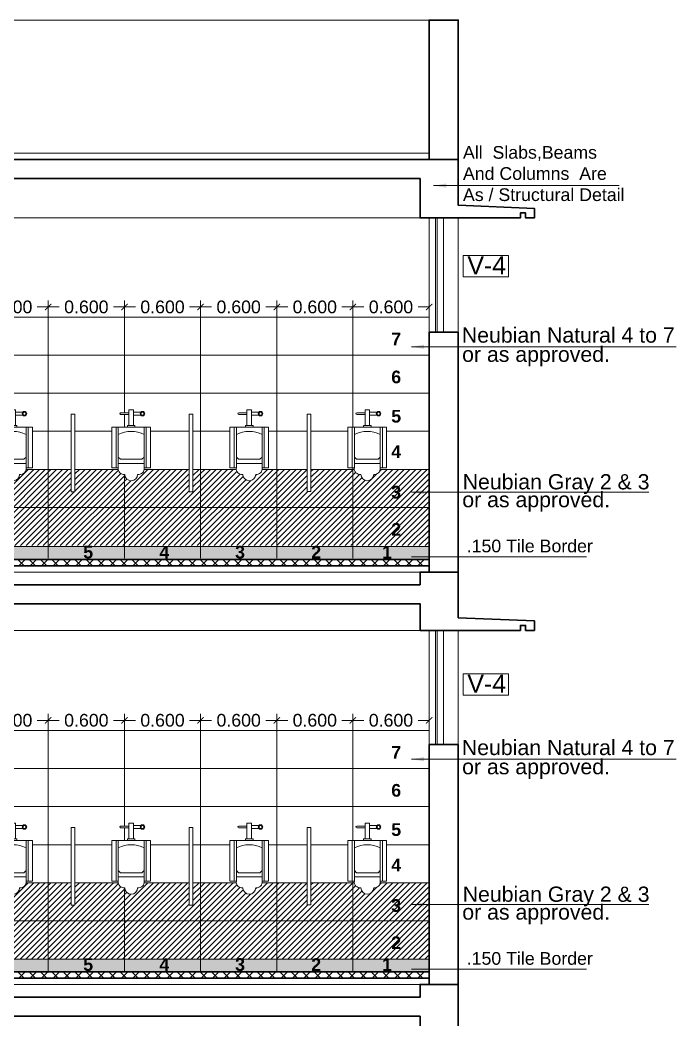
# Model space of a CAD drawing. Header units: millimetres. Extents: x 2733 to 5909, y 1038 to 2089.
# Drawn here: x 2847.87 to 2853.03, y 1048.03 to 1055.91 of the extents above; entities that cross this region are included whole.
import ezdxf

# ---------------------------------------------------------------- set-up
doc = ezdxf.new("R2010")
doc.units = ezdxf.units.MM
doc.header["$PDMODE"] = 35
doc.layers.get('0').update_dxf_attribs({"lineweight": 20})
doc.layers.get('Defpoints').update_dxf_attribs({"lineweight": 15})
for name, color, linetype, lineweight in [('beam', 43, 'Continuous', 20), ('CUBICAL TOILET', 5, 'Continuous', 15), ('DIM', 6, 'Continuous', 18), ('dim.1', 6, 'Continuous', 18), ('Fixture', 44, 'Continuous', 13), ('FLOOR FINISH', 10, 'Continuous', 15), ('Hatch', 43, 'Continuous', 13), ('rcc', 5, 'Continuous', 30), ('RD', 7, 'Continuous', 18), ('TEXT', 7, 'Continuous', 15), ('Text-1', 240, 'Continuous', 15), ('TILE HATCH-2', 123, 'Continuous', 9), ('Tiles', 91, 'Continuous', 9), ('Tiles-Text', 230, 'Continuous', 18), ('Ventilator', 200, 'Continuous', 18), ('Wall', 7, 'Continuous', 30)]:
    doc.layers.add(name, color=color, linetype=linetype, lineweight=lineweight)
doc.styles.add('ATTR', font='romans.shx', dxfattribs={"width": 0.8, "height": 0.7})
doc.styles.add('dim-stylus bt', font='arial.ttf')
doc.styles.add('L120', font='arial.ttf', dxfattribs={"height": 0.6})
doc.styles.get("Standard").update_dxf_attribs({"font": 'arial.ttf', "height": 0.2})
doc.styles.add('Tabrej', font='arial.ttf')
doc.dimstyles.new('DIMEN', dxfattribs={"dimtxt": 0.3, "dimasz": 0.25, "dimexe": 0.18, "dimexo": 0.0625, "dimgap": 0.09, "dimtad": 0, "dimdec": 3, "dimzin": 0, "dimdsep": 46, "dimtxsty": 'Tabrej', "dimcen": 0, "dimclrd": 256, "dimclre": 256, "dimclrt": 7, "dimadec": 0, "dimazin": 0, "dimtfac": 1, "dimtdec": 3, "dimtofl": 0, "dimtmove": 0, "dimatfit": 1, "dimfxl": 0, "dimtolj": 1, "dimtzin": 0, "dimlwd": -1, "dimlwe": -1, "dimarcsym": 0})
doc.dimstyles.new('Tabrej', dxfattribs={"dimtxt": 4, "dimasz": 0.45, "dimexe": 0.18, "dimexo": 0.0625, "dimgap": 0.09, "dimtad": 0, "dimdec": 3, "dimzin": 0, "dimdsep": 46, "dimtxsty": 'Tabrej', "dimcen": 0, "dimclrd": 256, "dimclre": 256, "dimclrt": 7, "dimaunit": 1, "dimadec": 3, "dimazin": 0, "dimtfac": 1, "dimtdec": 3, "dimtofl": 0, "dimtmove": 0, "dimatfit": 3, "dimfxl": 0, "dimtolj": 1, "dimtzin": 0, "dimlwd": -1, "dimlwe": -1, "dimarcsym": 0})
pattern_1 = [(45, (0, 3.2515), (-0.0224506403, 0.0224506403), [])]
pattern_2 = [(45, (0, 6.50877), (-0.0224506403, 0.0224506403), [])]

# ---------------------------------------------------------------- blocks, each defined once
blk = doc.blocks.new('HY')
at = {"layer": 'RD', "linetype": 'Continuous', "ltscale": 0.2}
blk.add_lwpolyline([(2931.1762, 1058.0976), (2930.8196, 1058.0976), (2930.8196, 1058.2661), (2931.1762, 1058.2661)], close=True, dxfattribs=at)
at = {"layer": 'RD', "lineweight": 15}
blk.add_text('V-4', height=0.14, dxfattribs=at).set_placement((2930.8524, 1058.1191))
blk = doc.blocks.new('_ArchTick')
at = {"color": 0, "const_width": 0.15}
blk.add_lwpolyline([(-0.5, -0.5), (0.5, 0.5)], dxfattribs=at)
blk = doc.blocks.new('*D936')
at = {"layer": 'Defpoints', "color": 0, "lineweight": 15, "transparency": 16777216}
for p in [(2848.689, 1050.3939), (2848.089, 1050.32), (2848.689, 1050.315)]:
    blk.add_point(p, dxfattribs=at)
at = {"layer": 'DIM', "transparency": 16777216}
for p, q in [((2848.089, 1050.3215), (2848.089, 1050.4439)), ((2848.089, 1050.3939), (2848.1754, 1050.3939)), ((2848.689, 1050.3939), (2848.6025, 1050.3939)), ((2848.689, 1050.3165), (2848.689, 1050.4439))]:
    blk.add_line(p, q, dxfattribs=at)
at = {"layer": 'DIM', "transparency": 16777216, "xscale": 0.05, "yscale": 0.05, "zscale": 0.05, "rotation": 180}
blk.add_blockref('_ArchTick', (2848.089, 1050.3939), dxfattribs=at)
at = {"layer": 'DIM', "transparency": 16777216, "xscale": 0.05, "yscale": 0.05, "zscale": 0.05}
blk.add_blockref('_ArchTick', (2848.689, 1050.3939), dxfattribs=at)
at = {"layer": 'DIM', "color": 7, "transparency": 16777216, "insert": (2848.389, 1050.3939), "char_height": 0.1, "attachment_point": 5, "style": 'Tabrej'}
blk.add_mtext('\\A1;0.600', dxfattribs=at)
blk = doc.blocks.new('*D937')
at = {"layer": 'Defpoints', "color": 0, "lineweight": 15, "transparency": 16777216}
for p in [(2848.089, 1050.3939), (2847.489, 1050.32), (2848.089, 1050.315)]:
    blk.add_point(p, dxfattribs=at)
at = {"layer": 'DIM', "transparency": 16777216}
for p, q in [((2847.489, 1050.3215), (2847.489, 1050.4439)), ((2847.489, 1050.3939), (2847.5754, 1050.3939)), ((2848.089, 1050.3939), (2848.0025, 1050.3939)), ((2848.089, 1050.3165), (2848.089, 1050.4439))]:
    blk.add_line(p, q, dxfattribs=at)
at = {"layer": 'DIM', "transparency": 16777216, "xscale": 0.05, "yscale": 0.05, "zscale": 0.05, "rotation": 180}
blk.add_blockref('_ArchTick', (2847.489, 1050.3939), dxfattribs=at)
at = {"layer": 'DIM', "transparency": 16777216, "xscale": 0.05, "yscale": 0.05, "zscale": 0.05}
blk.add_blockref('_ArchTick', (2848.089, 1050.3939), dxfattribs=at)
at = {"layer": 'DIM', "color": 7, "transparency": 16777216, "insert": (2847.789, 1050.3939), "char_height": 0.1, "attachment_point": 5, "style": 'Tabrej'}
blk.add_mtext('\\A1;0.600', dxfattribs=at)
blk = doc.blocks.new('*D938')
at = {"layer": 'Defpoints', "color": 0, "lineweight": 15, "transparency": 16777216}
for p in [(2849.889, 1050.3939), (2849.289, 1050.32), (2849.889, 1050.315)]:
    blk.add_point(p, dxfattribs=at)
at = {"layer": 'DIM', "transparency": 16777216}
for p, q in [((2849.289, 1050.3215), (2849.289, 1050.4439)), ((2849.289, 1050.3939), (2849.3754, 1050.3939)), ((2849.889, 1050.3939), (2849.8025, 1050.3939)), ((2849.889, 1050.3165), (2849.889, 1050.4439))]:
    blk.add_line(p, q, dxfattribs=at)
at = {"layer": 'DIM', "transparency": 16777216, "xscale": 0.05, "yscale": 0.05, "zscale": 0.05, "rotation": 180}
blk.add_blockref('_ArchTick', (2849.289, 1050.3939), dxfattribs=at)
at = {"layer": 'DIM', "transparency": 16777216, "xscale": 0.05, "yscale": 0.05, "zscale": 0.05}
blk.add_blockref('_ArchTick', (2849.889, 1050.3939), dxfattribs=at)
at = {"layer": 'DIM', "color": 7, "transparency": 16777216, "insert": (2849.589, 1050.3939), "char_height": 0.1, "attachment_point": 5, "style": 'Tabrej'}
blk.add_mtext('\\A1;0.600', dxfattribs=at)
blk = doc.blocks.new('*D939')
at = {"layer": 'Defpoints', "color": 0, "lineweight": 15, "transparency": 16777216}
for p in [(2849.289, 1050.3939), (2848.689, 1050.32), (2849.289, 1050.315)]:
    blk.add_point(p, dxfattribs=at)
at = {"layer": 'DIM', "transparency": 16777216}
for p, q in [((2848.689, 1050.3215), (2848.689, 1050.4439)), ((2848.689, 1050.3939), (2848.7754, 1050.3939)), ((2849.289, 1050.3939), (2849.2025, 1050.3939)), ((2849.289, 1050.3165), (2849.289, 1050.4439))]:
    blk.add_line(p, q, dxfattribs=at)
at = {"layer": 'DIM', "transparency": 16777216, "xscale": 0.05, "yscale": 0.05, "zscale": 0.05, "rotation": 180}
blk.add_blockref('_ArchTick', (2848.689, 1050.3939), dxfattribs=at)
at = {"layer": 'DIM', "transparency": 16777216, "xscale": 0.05, "yscale": 0.05, "zscale": 0.05}
blk.add_blockref('_ArchTick', (2849.289, 1050.3939), dxfattribs=at)
at = {"layer": 'DIM', "color": 7, "transparency": 16777216, "insert": (2848.989, 1050.3939), "char_height": 0.1, "attachment_point": 5, "style": 'Tabrej'}
blk.add_mtext('\\A1;0.600', dxfattribs=at)
blk = doc.blocks.new('*D940')
at = {"layer": 'Defpoints', "color": 0, "lineweight": 15, "transparency": 16777216}
for p in [(2851.089, 1050.3939), (2850.489, 1050.32), (2851.089, 1050.315)]:
    blk.add_point(p, dxfattribs=at)
at = {"layer": 'DIM', "transparency": 16777216}
for p, q in [((2850.489, 1050.3215), (2850.489, 1050.4439)), ((2850.489, 1050.3939), (2850.5754, 1050.3939)), ((2851.089, 1050.3939), (2851.0025, 1050.3939)), ((2851.089, 1050.3165), (2851.089, 1050.4439))]:
    blk.add_line(p, q, dxfattribs=at)
at = {"layer": 'DIM', "transparency": 16777216, "xscale": 0.05, "yscale": 0.05, "zscale": 0.05, "rotation": 180}
blk.add_blockref('_ArchTick', (2850.489, 1050.3939), dxfattribs=at)
at = {"layer": 'DIM', "transparency": 16777216, "xscale": 0.05, "yscale": 0.05, "zscale": 0.05}
blk.add_blockref('_ArchTick', (2851.089, 1050.3939), dxfattribs=at)
at = {"layer": 'DIM', "color": 7, "transparency": 16777216, "insert": (2850.789, 1050.3939), "char_height": 0.1, "attachment_point": 5, "style": 'Tabrej'}
blk.add_mtext('\\A1;0.600', dxfattribs=at)
blk = doc.blocks.new('*D941')
at = {"layer": 'Defpoints', "color": 0, "lineweight": 15, "transparency": 16777216}
for p in [(2850.489, 1050.3939), (2849.889, 1050.32), (2850.489, 1050.315)]:
    blk.add_point(p, dxfattribs=at)
at = {"layer": 'DIM', "transparency": 16777216}
for p, q in [((2849.889, 1050.3215), (2849.889, 1050.4439)), ((2849.889, 1050.3939), (2849.9754, 1050.3939)), ((2850.489, 1050.3939), (2850.4025, 1050.3939)), ((2850.489, 1050.3165), (2850.489, 1050.4439))]:
    blk.add_line(p, q, dxfattribs=at)
at = {"layer": 'DIM', "transparency": 16777216, "xscale": 0.05, "yscale": 0.05, "zscale": 0.05, "rotation": 180}
blk.add_blockref('_ArchTick', (2849.889, 1050.3939), dxfattribs=at)
at = {"layer": 'DIM', "transparency": 16777216, "xscale": 0.05, "yscale": 0.05, "zscale": 0.05}
blk.add_blockref('_ArchTick', (2850.489, 1050.3939), dxfattribs=at)
at = {"layer": 'DIM', "color": 7, "transparency": 16777216, "insert": (2850.189, 1050.3939), "char_height": 0.1, "attachment_point": 5, "style": 'Tabrej'}
blk.add_mtext('\\A1;0.600', dxfattribs=at)
blk = doc.blocks.new('Urinal Toilet 2 EV')
for p, q in [((-1.05, 33), (1.05, 33)), ((-1.05, 25.7), (-1.05, 33)), ((1.05, 33), (1.05, 25.7)), ((-1.05, 31.6), (-4.9, 31.6)), ((-4.9, 30.9), (-1.05, 30.9)), ((1.05, 31.95), (4.483, 31.95)), ((4.472, 30.55), (1.05, 30.55)), ((-7, 25), (-7, 6)), ((-6, 6), (-6, 25)), ((-1.75, 25), (-1.75, 25.7)), ((-1.75, 25.7), (1.75, 25.7)), ((1.75, 25.7), (1.75, 25)), ((6, 6), (6, 25)), ((7, 25), (7, 6)), ((-6, 11), (-5, 10)), ((-5, 10), (5, 10)), ((5, 10), (6, 11)), ((-9, 6), (-6, 6)), ((-6, 8), (6, 8)), ((9, 6), (6, 6))]:
    blk.add_line(p, q)
blk.add_lwpolyline([(-9, 6), (-9, 25), (9, 25), (9, 6)])
for radius in [1.05, 0.7]:
    blk.add_circle((5.25, 31.25), radius)
for centre, radius, start, end in [((-4.9, 31.25), 0.35, 90, 270), ((0, 10.25), 12.75, 61.92752, 118.0725), ((-3.417, 5.583), 2.617, 170.8376, 279.1623), ((3.417, 5.583), 2.617, 260.8377, 9.16235), ((0, 3), 3, 180, 0)]:
    blk.add_arc(centre, radius, start, end)
at = {"style": 'ATTR', "width": 0.8, "flags": 9}
blk.add_attdef('ESTCODE', (0, 0), '', height=0.000000825, dxfattribs=at)
blk = doc.blocks.new('bdgbg')
at = {"layer": 'CUBICAL TOILET', "ltscale": 0.05}
for p, q in [((2847.3688, 1042.8474), (2847.3388, 1042.8474)), ((2848.2988, 1042.8474), (2848.2688, 1042.8474)), ((2849.2288, 1042.8474), (2849.1988, 1042.8474)), ((2850.1588, 1042.8477), (2850.1288, 1042.8477)), ((2847.3388, 1042.237), (2847.3688, 1042.237)), ((2848.2688, 1042.237), (2848.2988, 1042.237)), ((2849.1988, 1042.237), (2849.2288, 1042.237)), ((2850.1288, 1042.2373), (2850.1588, 1042.2373))]:
    blk.add_line(p, q, dxfattribs=at)
for points in [[(2847.3388, 1042.237), (2847.3388, 1042.8474)], [(2847.3688, 1042.237), (2847.3688, 1042.8474)], [(2848.2688, 1042.237), (2848.2688, 1042.8474)], [(2848.2988, 1042.237), (2848.2988, 1042.8474)], [(2849.1988, 1042.237), (2849.1988, 1042.8474)], [(2849.2288, 1042.237), (2849.2288, 1042.8474)], [(2850.1288, 1042.2373), (2850.1288, 1042.8477)], [(2850.1588, 1042.2373), (2850.1588, 1042.8477)]]:
    blk.add_lwpolyline(points, dxfattribs=at)
at = {"layer": 'Fixture', "xscale": 0.01694444444365217, "yscale": 0.01694444444365217, "zscale": 0.01694444444365217}
for p in [(2846.8824, 1042.3225), (2847.8124, 1042.3225), (2848.7424, 1042.3225), (2849.6724, 1042.3225), (2850.6024, 1042.3225)]:
    blk.add_blockref('Urinal Toilet 2 EV', p, dxfattribs=at)
blk = doc.blocks.new('*D944')
at = {"layer": 'Defpoints', "color": 0, "lineweight": 15, "transparency": 16777216}
for p in [(2848.689, 1053.6511), (2848.089, 1053.5772), (2848.689, 1053.5722)]:
    blk.add_point(p, dxfattribs=at)
at = {"layer": 'DIM', "transparency": 16777216}
for p, q in [((2848.089, 1053.5787), (2848.089, 1053.7011)), ((2848.089, 1053.6511), (2848.1754, 1053.6511)), ((2848.689, 1053.6511), (2848.6025, 1053.6511)), ((2848.689, 1053.5737), (2848.689, 1053.7011))]:
    blk.add_line(p, q, dxfattribs=at)
at = {"layer": 'DIM', "transparency": 16777216, "xscale": 0.05, "yscale": 0.05, "zscale": 0.05, "rotation": 180}
blk.add_blockref('_ArchTick', (2848.089, 1053.6511), dxfattribs=at)
at = {"layer": 'DIM', "transparency": 16777216, "xscale": 0.05, "yscale": 0.05, "zscale": 0.05}
blk.add_blockref('_ArchTick', (2848.689, 1053.6511), dxfattribs=at)
at = {"layer": 'DIM', "color": 7, "transparency": 16777216, "insert": (2848.389, 1053.6511), "char_height": 0.1, "attachment_point": 5, "style": 'Tabrej'}
blk.add_mtext('\\A1;0.600', dxfattribs=at)
blk = doc.blocks.new('*D945')
at = {"layer": 'Defpoints', "color": 0, "lineweight": 15, "transparency": 16777216}
for p in [(2848.089, 1053.6511), (2847.489, 1053.5772), (2848.089, 1053.5722)]:
    blk.add_point(p, dxfattribs=at)
at = {"layer": 'DIM', "transparency": 16777216}
for p, q in [((2847.489, 1053.5787), (2847.489, 1053.7011)), ((2847.489, 1053.6511), (2847.5754, 1053.6511)), ((2848.089, 1053.6511), (2848.0025, 1053.6511)), ((2848.089, 1053.5737), (2848.089, 1053.7011))]:
    blk.add_line(p, q, dxfattribs=at)
at = {"layer": 'DIM', "transparency": 16777216, "xscale": 0.05, "yscale": 0.05, "zscale": 0.05, "rotation": 180}
blk.add_blockref('_ArchTick', (2847.489, 1053.6511), dxfattribs=at)
at = {"layer": 'DIM', "transparency": 16777216, "xscale": 0.05, "yscale": 0.05, "zscale": 0.05}
blk.add_blockref('_ArchTick', (2848.089, 1053.6511), dxfattribs=at)
at = {"layer": 'DIM', "color": 7, "transparency": 16777216, "insert": (2847.789, 1053.6511), "char_height": 0.1, "attachment_point": 5, "style": 'Tabrej'}
blk.add_mtext('\\A1;0.600', dxfattribs=at)
blk = doc.blocks.new('*D946')
at = {"layer": 'Defpoints', "color": 0, "lineweight": 15, "transparency": 16777216}
for p in [(2849.889, 1053.6511), (2849.289, 1053.5772), (2849.889, 1053.5722)]:
    blk.add_point(p, dxfattribs=at)
at = {"layer": 'DIM', "transparency": 16777216}
for p, q in [((2849.289, 1053.5787), (2849.289, 1053.7011)), ((2849.289, 1053.6511), (2849.3754, 1053.6511)), ((2849.889, 1053.6511), (2849.8025, 1053.6511)), ((2849.889, 1053.5737), (2849.889, 1053.7011))]:
    blk.add_line(p, q, dxfattribs=at)
at = {"layer": 'DIM', "transparency": 16777216, "xscale": 0.05, "yscale": 0.05, "zscale": 0.05, "rotation": 180}
blk.add_blockref('_ArchTick', (2849.289, 1053.6511), dxfattribs=at)
at = {"layer": 'DIM', "transparency": 16777216, "xscale": 0.05, "yscale": 0.05, "zscale": 0.05}
blk.add_blockref('_ArchTick', (2849.889, 1053.6511), dxfattribs=at)
at = {"layer": 'DIM', "color": 7, "transparency": 16777216, "insert": (2849.589, 1053.6511), "char_height": 0.1, "attachment_point": 5, "style": 'Tabrej'}
blk.add_mtext('\\A1;0.600', dxfattribs=at)
blk = doc.blocks.new('*D947')
at = {"layer": 'Defpoints', "color": 0, "lineweight": 15, "transparency": 16777216}
for p in [(2849.289, 1053.6511), (2848.689, 1053.5772), (2849.289, 1053.5722)]:
    blk.add_point(p, dxfattribs=at)
at = {"layer": 'DIM', "transparency": 16777216}
for p, q in [((2848.689, 1053.5787), (2848.689, 1053.7011)), ((2848.689, 1053.6511), (2848.7754, 1053.6511)), ((2849.289, 1053.6511), (2849.2025, 1053.6511)), ((2849.289, 1053.5737), (2849.289, 1053.7011))]:
    blk.add_line(p, q, dxfattribs=at)
at = {"layer": 'DIM', "transparency": 16777216, "xscale": 0.05, "yscale": 0.05, "zscale": 0.05, "rotation": 180}
blk.add_blockref('_ArchTick', (2848.689, 1053.6511), dxfattribs=at)
at = {"layer": 'DIM', "transparency": 16777216, "xscale": 0.05, "yscale": 0.05, "zscale": 0.05}
blk.add_blockref('_ArchTick', (2849.289, 1053.6511), dxfattribs=at)
at = {"layer": 'DIM', "color": 7, "transparency": 16777216, "insert": (2848.989, 1053.6511), "char_height": 0.1, "attachment_point": 5, "style": 'Tabrej'}
blk.add_mtext('\\A1;0.600', dxfattribs=at)
blk = doc.blocks.new('*D948')
at = {"layer": 'Defpoints', "color": 0, "lineweight": 15, "transparency": 16777216}
for p in [(2851.089, 1053.6511), (2850.489, 1053.5772), (2851.089, 1053.5722)]:
    blk.add_point(p, dxfattribs=at)
at = {"layer": 'DIM', "transparency": 16777216}
for p, q in [((2850.489, 1053.5787), (2850.489, 1053.7011)), ((2850.489, 1053.6511), (2850.5754, 1053.6511)), ((2851.089, 1053.6511), (2851.0025, 1053.6511)), ((2851.089, 1053.5737), (2851.089, 1053.7011))]:
    blk.add_line(p, q, dxfattribs=at)
at = {"layer": 'DIM', "transparency": 16777216, "xscale": 0.05, "yscale": 0.05, "zscale": 0.05, "rotation": 180}
blk.add_blockref('_ArchTick', (2850.489, 1053.6511), dxfattribs=at)
at = {"layer": 'DIM', "transparency": 16777216, "xscale": 0.05, "yscale": 0.05, "zscale": 0.05}
blk.add_blockref('_ArchTick', (2851.089, 1053.6511), dxfattribs=at)
at = {"layer": 'DIM', "color": 7, "transparency": 16777216, "insert": (2850.789, 1053.6511), "char_height": 0.1, "attachment_point": 5, "style": 'Tabrej'}
blk.add_mtext('\\A1;0.600', dxfattribs=at)
blk = doc.blocks.new('*D949')
at = {"layer": 'Defpoints', "color": 0, "lineweight": 15, "transparency": 16777216}
for p in [(2850.489, 1053.6511), (2849.889, 1053.5772), (2850.489, 1053.5722)]:
    blk.add_point(p, dxfattribs=at)
at = {"layer": 'DIM', "transparency": 16777216}
for p, q in [((2849.889, 1053.5787), (2849.889, 1053.7011)), ((2849.889, 1053.6511), (2849.9754, 1053.6511)), ((2850.489, 1053.6511), (2850.4025, 1053.6511)), ((2850.489, 1053.5737), (2850.489, 1053.7011))]:
    blk.add_line(p, q, dxfattribs=at)
at = {"layer": 'DIM', "transparency": 16777216, "xscale": 0.05, "yscale": 0.05, "zscale": 0.05, "rotation": 180}
blk.add_blockref('_ArchTick', (2849.889, 1053.6511), dxfattribs=at)
at = {"layer": 'DIM', "transparency": 16777216, "xscale": 0.05, "yscale": 0.05, "zscale": 0.05}
blk.add_blockref('_ArchTick', (2850.489, 1053.6511), dxfattribs=at)
at = {"layer": 'DIM', "color": 7, "transparency": 16777216, "insert": (2850.189, 1053.6511), "char_height": 0.1, "attachment_point": 5, "style": 'Tabrej'}
blk.add_mtext('\\A1;0.600', dxfattribs=at)
blk = doc.blocks.new('gd')
at = {"layer": 'TEXT', "insert": (2851.3562, 1054.9194), "char_height": 0.1, "width": 22.011289, "attachment_point": 1, "style": 'L120'}
blk.add_mtext('All  Slabs,Beams\\PAnd Columns  Are\\PAs / Structural Detail', dxfattribs=at)
at = {"layer": 'dim.1', "ltscale": 0.02}
blk.add_leader([(2851.125, 1054.6077), (2852.588, 1054.6077)], dimstyle='Tabrej', override={"dimasz": 0.1}, dxfattribs=at)

msp = doc.modelspace()

# ---------------------------------------------------------------- hatches: boundary and pattern name
at = {"layer": 'Hatch', "lineweight": 15}
h = msp.add_hatch(dxfattribs=at)
h.set_pattern_fill('ANSI36', color=256, scale=0.01, angle=45, style=0)
h.set_pattern_definition([(90, (120.439148, 0), (-0.03175, 0.0555625), [0.079375, -0.015875, 0, -0.015875])])
h.paths.add_polyline_path([(2851.089, 1051.7625), (2850.489, 1051.7625), (2850.489, 1051.6625), (2851.089, 1051.6625)])
h.paths.add_polyline_path([(2850.489, 1051.7625), (2849.889, 1051.7625), (2849.889, 1051.6625), (2850.489, 1051.6625)])
h.paths.add_polyline_path([(2849.889, 1051.7625), (2849.289, 1051.7625), (2849.289, 1051.6625), (2849.889, 1051.6625)])
h.paths.add_polyline_path([(2849.289, 1051.7625), (2848.689, 1051.7625), (2848.689, 1051.6625), (2849.289, 1051.6625)])
h.paths.add_polyline_path([(2848.689, 1051.7625), (2848.089, 1051.7625), (2848.089, 1051.6625), (2848.689, 1051.6625)])
h.paths.add_polyline_path([(2848.089, 1051.7625), (2847.489, 1051.7625), (2847.489, 1051.6625), (2848.089, 1051.6625)])
h.paths.add_polyline_path([(2847.489, 1051.7625), (2846.889, 1051.7625), (2846.889, 1051.6625), (2847.489, 1051.6625)])
h.paths.add_polyline_path([(2846.889, 1051.7625), (2846.4088, 1051.7625), (2846.4088, 1051.6625), (2846.889, 1051.6625)])
h.paths.add_polyline_path([(2850.7001, 1051.614), (2850.8278, 1051.614), (2850.8278, 1051.8201), (2850.7001, 1051.8201)], flags=9)
h.paths.add_polyline_path([(2850.1379, 1051.6141), (2850.2656, 1051.6141), (2850.2656, 1051.8202), (2850.1379, 1051.8202)], flags=9)
h.paths.add_polyline_path([(2849.5365, 1051.615), (2849.6642, 1051.615), (2849.6642, 1051.821), (2849.5365, 1051.821)], flags=9)
h.paths.add_polyline_path([(2848.9397, 1051.6141), (2849.0674, 1051.6141), (2849.0674, 1051.8202), (2848.9397, 1051.8202)], flags=9)
h.paths.add_polyline_path([(2848.3384, 1051.6152), (2848.4661, 1051.6152), (2848.4661, 1051.8212), (2848.3384, 1051.8212)], flags=9)
h.paths.add_polyline_path([(2847.7201, 1051.615), (2847.8478, 1051.615), (2847.8478, 1051.821), (2847.7201, 1051.821)], flags=9)
h.paths.add_polyline_path([(2847.1376, 1051.6122), (2847.2653, 1051.6122), (2847.2653, 1051.8182), (2847.1376, 1051.8182)], flags=9)
h.paths.add_polyline_path([(2846.5253, 1051.6128), (2846.653, 1051.6128), (2846.653, 1051.8189), (2846.5253, 1051.8189)], flags=9)
at = {"layer": 'Hatch'}
h = msp.add_hatch(dxfattribs=at)
h.set_pattern_fill('ANSI37', color=256, scale=0.02, style=0)
h.set_pattern_definition([(45, (120.43915, 0), (-0.0449012806, 0.0449012806), []), (135, (120.43915, 0), (-0.0449012806, -0.0449012806), [])])
h.paths.add_polyline_path([(2851.089, 1051.6625), (2846.4088, 1051.6625), (2846.4088, 1051.6125), (2851.089, 1051.6125)])
at = {"layer": 'Hatch', "lineweight": 15}
h = msp.add_hatch(dxfattribs=at)
h.set_pattern_fill('ANSI36', color=256, scale=0.01, angle=45, style=0)
h.set_pattern_definition([(90, (120.439148, -3.25), (-0.03175, 0.0555625), [0.079375, -0.015875, 0, -0.015875])])
h.paths.add_polyline_path([(2851.089, 1048.5125), (2850.489, 1048.5125), (2850.489, 1048.4125), (2851.089, 1048.4125)])
h.paths.add_polyline_path([(2850.489, 1048.5125), (2849.889, 1048.5125), (2849.889, 1048.4125), (2850.489, 1048.4125)])
h.paths.add_polyline_path([(2849.889, 1048.5125), (2849.289, 1048.5125), (2849.289, 1048.4125), (2849.889, 1048.4125)])
h.paths.add_polyline_path([(2849.289, 1048.5125), (2848.689, 1048.5125), (2848.689, 1048.4125), (2849.289, 1048.4125)])
h.paths.add_polyline_path([(2848.689, 1048.5125), (2848.089, 1048.5125), (2848.089, 1048.4125), (2848.689, 1048.4125)])
h.paths.add_polyline_path([(2848.089, 1048.5125), (2847.489, 1048.5125), (2847.489, 1048.4125), (2848.089, 1048.4125)])
h.paths.add_polyline_path([(2847.489, 1048.5125), (2846.889, 1048.5125), (2846.889, 1048.4125), (2847.489, 1048.4125)])
h.paths.add_polyline_path([(2846.889, 1048.5125), (2846.4088, 1048.5125), (2846.4088, 1048.4125), (2846.889, 1048.4125)])
h.paths.add_polyline_path([(2850.7001, 1048.364), (2850.8278, 1048.364), (2850.8278, 1048.5701), (2850.7001, 1048.5701)], flags=9)
h.paths.add_polyline_path([(2850.1379, 1048.3641), (2850.2656, 1048.3641), (2850.2656, 1048.5702), (2850.1379, 1048.5702)], flags=9)
h.paths.add_polyline_path([(2849.5365, 1048.365), (2849.6642, 1048.365), (2849.6642, 1048.571), (2849.5365, 1048.571)], flags=9)
h.paths.add_polyline_path([(2848.9397, 1048.3641), (2849.0674, 1048.3641), (2849.0674, 1048.5702), (2848.9397, 1048.5702)], flags=9)
h.paths.add_polyline_path([(2848.3384, 1048.3652), (2848.4661, 1048.3652), (2848.4661, 1048.5712), (2848.3384, 1048.5712)], flags=9)
h.paths.add_polyline_path([(2847.7201, 1048.365), (2847.8478, 1048.365), (2847.8478, 1048.571), (2847.7201, 1048.571)], flags=9)
h.paths.add_polyline_path([(2847.1376, 1048.3622), (2847.2653, 1048.3622), (2847.2653, 1048.5682), (2847.1376, 1048.5682)], flags=9)
h.paths.add_polyline_path([(2846.5253, 1048.3628), (2846.653, 1048.3628), (2846.653, 1048.5689), (2846.5253, 1048.5689)], flags=9)
at = {"layer": 'Hatch'}
h = msp.add_hatch(dxfattribs=at)
h.set_pattern_fill('ANSI37', color=256, scale=0.02, style=0)
h.set_pattern_definition([(45, (120.43915, -3.25), (-0.0449012806, 0.0449012806), []), (135, (120.43915, -3.25), (-0.0449012806, -0.0449012806), [])])
h.paths.add_polyline_path([(2851.089, 1048.4125), (2846.4088, 1048.4125), (2846.4088, 1048.3625), (2851.089, 1048.3625)])
at = {"layer": 'TILE HATCH-2'}
h = msp.add_hatch(dxfattribs=at)
h.set_pattern_fill('ANSI31', color=256, scale=0.01, style=0)
h.set_pattern_definition(pattern_2)
h.paths.add_polyline_path([(2846.889, 1052.2817, -0.45255), (2846.8316, 1052.3321, -0.430705), (2846.7805, 1052.3713), (2846.4088, 1052.3713), (2846.4088, 1052.0713), (2846.889, 1052.0713)])
h.paths.add_polyline_path([(2846.889, 1052.0713), (2846.4088, 1052.0713), (2846.4088, 1051.7713), (2846.889, 1051.7713)])
h.paths.add_polyline_path([(2847.489, 1052.0713), (2846.889, 1052.0713), (2846.889, 1051.7713), (2847.489, 1051.7713)])
h.paths.add_polyline_path([(2847.489, 1052.3713), (2847.3688, 1052.3713), (2847.3688, 1052.1958), (2847.3388, 1052.1958), (2847.3388, 1052.3713), (2846.9844, 1052.3713, -0.430705), (2846.9333, 1052.3321, -0.376893), (2846.889, 1052.2817), (2846.889, 1052.0713), (2847.489, 1052.0713)])
h.paths.add_polyline_path([(2848.089, 1052.3713), (2847.9144, 1052.3713, -0.430705), (2847.8633, 1052.3321, -1.000007), (2847.7616, 1052.3321, -0.430705), (2847.7105, 1052.3713), (2847.489, 1052.3713), (2847.489, 1052.0713), (2848.089, 1052.0713)])
h.paths.add_polyline_path([(2848.089, 1052.0713), (2847.489, 1052.0713), (2847.489, 1051.7713), (2848.089, 1051.7713)])
h.paths.add_polyline_path([(2848.689, 1052.3318, -0.413131), (2848.6405, 1052.3713), (2848.2988, 1052.3713), (2848.2988, 1052.1958), (2848.2688, 1052.1958), (2848.2688, 1052.3713), (2848.089, 1052.3713), (2848.089, 1052.0713), (2848.689, 1052.0713)])
h.paths.add_polyline_path([(2848.689, 1052.0713), (2848.089, 1052.0713), (2848.089, 1051.7713), (2848.689, 1051.7713)])
h.paths.add_polyline_path([(2849.289, 1052.0713), (2848.689, 1052.0713), (2848.689, 1051.7713), (2849.289, 1051.7713)])
h.paths.add_polyline_path([(2849.889, 1052.3713), (2849.7744, 1052.3713, -0.430705), (2849.7233, 1052.3321, -1.000007), (2849.6216, 1052.3321, -0.430705), (2849.5705, 1052.3713), (2849.289, 1052.3713), (2849.289, 1052.0713), (2849.889, 1052.0713)])
h.paths.add_polyline_path([(2849.889, 1052.0713), (2849.289, 1052.0713), (2849.289, 1051.7713), (2849.889, 1051.7713)])
h.paths.add_polyline_path([(2850.489, 1052.0713), (2849.889, 1052.0713), (2849.889, 1051.7713), (2850.489, 1051.7713)])
h.paths.add_polyline_path([(2850.489, 1052.3713), (2850.1588, 1052.3713), (2850.1588, 1052.1961), (2850.1288, 1052.1961), (2850.1288, 1052.3713), (2849.889, 1052.3713), (2849.889, 1052.0713), (2850.489, 1052.0713)])
h.paths.add_polyline_path([(2851.089, 1052.3713), (2850.7044, 1052.3713, -0.430705), (2850.6533, 1052.3321, -1.000007), (2850.5516, 1052.3321, -0.430705), (2850.5005, 1052.3713), (2850.489, 1052.3713), (2850.489, 1052.0713), (2851.089, 1052.0713)])
h.paths.add_polyline_path([(2851.089, 1052.0713), (2850.489, 1052.0713), (2850.489, 1051.7713), (2851.089, 1051.7713)])
h.paths.add_polyline_path([(2846.5253, 1051.6216), (2846.653, 1051.6216), (2846.653, 1051.8277), (2846.5253, 1051.8277)], flags=9)
h.paths.add_polyline_path([(2847.1376, 1051.6209), (2847.2653, 1051.6209), (2847.2653, 1051.827), (2847.1376, 1051.827)], flags=9)
h.paths.add_polyline_path([(2847.7201, 1051.6237), (2847.8478, 1051.6237), (2847.8478, 1051.8298), (2847.7201, 1051.8298)], flags=9)
h.paths.add_polyline_path([(2848.3384, 1051.6239), (2848.4661, 1051.6239), (2848.4661, 1051.83), (2848.3384, 1051.83)], flags=9)
h.paths.add_polyline_path([(2848.9397, 1051.6229), (2849.0674, 1051.6229), (2849.0674, 1051.829), (2848.9397, 1051.829)], flags=9)
h.paths.add_polyline_path([(2849.5365, 1051.6237), (2849.6642, 1051.6237), (2849.6642, 1051.8298), (2849.5365, 1051.8298)], flags=9)
h.paths.add_polyline_path([(2850.1379, 1051.6229), (2850.2656, 1051.6229), (2850.2656, 1051.829), (2850.1379, 1051.829)], flags=9)
h.paths.add_polyline_path([(2850.7667, 1052.087), (2850.8944, 1052.087), (2850.8944, 1052.293), (2850.7667, 1052.293)], flags=24)
h.paths.add_polyline_path([(2850.7001, 1051.6228), (2850.8278, 1051.6228), (2850.8278, 1051.8288), (2850.7001, 1051.8288)], flags=9)
h.paths.add_polyline_path([(2850.7681, 1051.7935), (2850.8958, 1051.7935), (2850.8958, 1051.9995), (2850.7681, 1051.9995)], flags=24)
h = msp.add_hatch(dxfattribs=at)
h.set_pattern_fill('ANSI31', color=256, scale=0.01, style=0)
h.set_pattern_definition(pattern_2)
h.paths.add_polyline_path([(2849.289, 1052.3713), (2849.2288, 1052.3713), (2849.2288, 1052.1958), (2849.1988, 1052.1958), (2849.1988, 1052.3713), (2848.8444, 1052.3713, -0.430666), (2848.7933, 1052.3321), (2848.7933, 1052.3321, -0.999715), (2848.6916, 1052.3321), (2848.6916, 1052.3321, -0.007458), (2848.6903, 1052.3319), (2848.689, 1052.0713), (2849.289, 1052.0713)])
h = msp.add_hatch(dxfattribs=at)
h.set_pattern_fill('ANSI31', color=256, scale=0.01, style=0)
h.set_pattern_definition(pattern_1)
h.paths.add_polyline_path([(2846.889, 1049.0244, -0.45255), (2846.8316, 1049.0748, -0.430705), (2846.7805, 1049.114), (2846.4088, 1049.114), (2846.4088, 1048.814), (2846.889, 1048.814)])
h.paths.add_polyline_path([(2846.889, 1048.814), (2846.4088, 1048.814), (2846.4088, 1048.514), (2846.889, 1048.514)])
h.paths.add_polyline_path([(2847.489, 1048.814), (2846.889, 1048.814), (2846.889, 1048.514), (2847.489, 1048.514)])
h.paths.add_polyline_path([(2847.489, 1049.114), (2847.3688, 1049.114), (2847.3688, 1048.9385), (2847.3388, 1048.9385), (2847.3388, 1049.114), (2846.9844, 1049.114, -0.430705), (2846.9333, 1049.0748, -0.376893), (2846.889, 1049.0244), (2846.889, 1048.814), (2847.489, 1048.814)])
h.paths.add_polyline_path([(2848.089, 1049.114), (2847.9144, 1049.114, -0.430705), (2847.8633, 1049.0748, -1.000007), (2847.7616, 1049.0748, -0.430705), (2847.7105, 1049.114), (2847.489, 1049.114), (2847.489, 1048.814), (2848.089, 1048.814)])
h.paths.add_polyline_path([(2848.089, 1048.814), (2847.489, 1048.814), (2847.489, 1048.514), (2848.089, 1048.514)])
h.paths.add_polyline_path([(2848.689, 1049.0745, -0.413131), (2848.6405, 1049.114), (2848.2988, 1049.114), (2848.2988, 1048.9385), (2848.2688, 1048.9385), (2848.2688, 1049.114), (2848.089, 1049.114), (2848.089, 1048.814), (2848.689, 1048.814)])
h.paths.add_polyline_path([(2848.689, 1048.814), (2848.089, 1048.814), (2848.089, 1048.514), (2848.689, 1048.514)])
h.paths.add_polyline_path([(2849.289, 1048.814), (2848.689, 1048.814), (2848.689, 1048.514), (2849.289, 1048.514)])
h.paths.add_polyline_path([(2849.889, 1049.114), (2849.7744, 1049.114, -0.430705), (2849.7233, 1049.0748, -1.000007), (2849.6216, 1049.0748, -0.430705), (2849.5705, 1049.114), (2849.289, 1049.114), (2849.289, 1048.814), (2849.889, 1048.814)])
h.paths.add_polyline_path([(2849.889, 1048.814), (2849.289, 1048.814), (2849.289, 1048.514), (2849.889, 1048.514)])
h.paths.add_polyline_path([(2850.489, 1048.814), (2849.889, 1048.814), (2849.889, 1048.514), (2850.489, 1048.514)])
h.paths.add_polyline_path([(2850.489, 1049.114), (2850.1588, 1049.114), (2850.1588, 1048.9388), (2850.1288, 1048.9388), (2850.1288, 1049.114), (2849.889, 1049.114), (2849.889, 1048.814), (2850.489, 1048.814)])
h.paths.add_polyline_path([(2851.089, 1049.114), (2850.7044, 1049.114, -0.430705), (2850.6533, 1049.0748, -1.000007), (2850.5516, 1049.0748, -0.430705), (2850.5005, 1049.114), (2850.489, 1049.114), (2850.489, 1048.814), (2851.089, 1048.814)])
h.paths.add_polyline_path([(2851.089, 1048.814), (2850.489, 1048.814), (2850.489, 1048.514), (2851.089, 1048.514)])
h.paths.add_polyline_path([(2846.5253, 1048.3643), (2846.653, 1048.3643), (2846.653, 1048.5704), (2846.5253, 1048.5704)], flags=9)
h.paths.add_polyline_path([(2847.1376, 1048.3637), (2847.2653, 1048.3637), (2847.2653, 1048.5697), (2847.1376, 1048.5697)], flags=9)
h.paths.add_polyline_path([(2847.7201, 1048.3665), (2847.8478, 1048.3665), (2847.8478, 1048.5725), (2847.7201, 1048.5725)], flags=9)
h.paths.add_polyline_path([(2848.3384, 1048.3667), (2848.4661, 1048.3667), (2848.4661, 1048.5727), (2848.3384, 1048.5727)], flags=9)
h.paths.add_polyline_path([(2848.9397, 1048.3656), (2849.0674, 1048.3656), (2849.0674, 1048.5717), (2848.9397, 1048.5717)], flags=9)
h.paths.add_polyline_path([(2849.5365, 1048.3665), (2849.6642, 1048.3665), (2849.6642, 1048.5725), (2849.5365, 1048.5725)], flags=9)
h.paths.add_polyline_path([(2850.1379, 1048.3656), (2850.2656, 1048.3656), (2850.2656, 1048.5717), (2850.1379, 1048.5717)], flags=9)
h.paths.add_polyline_path([(2850.7667, 1048.8297), (2850.8944, 1048.8297), (2850.8944, 1049.0358), (2850.7667, 1049.0358)], flags=24)
h.paths.add_polyline_path([(2850.7001, 1048.3655), (2850.8278, 1048.3655), (2850.8278, 1048.5716), (2850.7001, 1048.5716)], flags=9)
h.paths.add_polyline_path([(2850.7681, 1048.5362), (2850.8958, 1048.5362), (2850.8958, 1048.7423), (2850.7681, 1048.7423)], flags=24)
h = msp.add_hatch(dxfattribs=at)
h.set_pattern_fill('ANSI31', color=256, scale=0.01, style=0)
h.set_pattern_definition(pattern_1)
h.paths.add_polyline_path([(2849.289, 1049.114), (2849.2288, 1049.114), (2849.2288, 1048.9385), (2849.1988, 1048.9385), (2849.1988, 1049.114), (2848.8444, 1049.114, -0.430666), (2848.7933, 1049.0748), (2848.7933, 1049.0748, -0.999715), (2848.6916, 1049.0748), (2848.6916, 1049.0748, -0.007458), (2848.6903, 1049.0746), (2848.689, 1048.814), (2849.289, 1048.814)])

# ---------------------------------------------------------------- linework, layer by layer
at = {"lineweight": 15}
for p, q in [((2843.089, 1055.9125), (2851.319, 1055.9125)), ((2851.204, 1053.4525), (2851.204, 1054.3525)), ((2851.089, 1051.6125), (2851.089, 1053.5625)), ((2851.204, 1050.2025), (2851.204, 1051.1025)), ((2851.089, 1048.3625), (2851.089, 1050.3125))]:
    msp.add_line(p, q, dxfattribs=at)
for points in [[(2851.319, 1053.4525), (2851.089, 1053.4525), (2851.089, 1054.3525), (2851.319, 1054.3525)], [(2851.319, 1050.2025), (2851.089, 1050.2025), (2851.089, 1051.1025), (2851.319, 1051.1025)]]:
    msp.add_lwpolyline(points, close=True, dxfattribs=at)
at = {"layer": 'beam', "lineweight": 15}
for p, q in [((2843.159, 1054.3525), (2851.019, 1054.3525)), ((2843.159, 1051.1025), (2851.019, 1051.1025))]:
    msp.add_line(p, q, dxfattribs=at)
at = {"layer": 'FLOOR FINISH', "lineweight": 15}
for p, q in [((2843.089, 1054.8625), (2851.089, 1054.8625)), ((2843.089, 1051.6125), (2851.089, 1051.6125)), ((2843.154, 1051.5625), (2851.019, 1051.5625)), ((2843.089, 1048.3625), (2851.089, 1048.3625)), ((2843.154, 1048.3125), (2851.019, 1048.3125))]:
    msp.add_line(p, q, dxfattribs=at)
at = {"layer": 'rcc'}
for points in [[(2843.159, 1054.3525), (2843.159, 1054.6625), (2851.019, 1054.6625), (2851.019, 1054.3525), (2851.809, 1054.3525), (2851.809, 1054.3925), (2851.849, 1054.3925), (2851.849, 1054.3525), (2851.919, 1054.3525), (2851.919, 1054.4275), (2851.319, 1054.4525), (2851.319, 1054.8125), (2842.859, 1054.8125), (2842.859, 1054.3525)], [(2842.859, 1051.1025), (2843.159, 1051.1025), (2843.159, 1051.3125), (2851.019, 1051.3125), (2851.019, 1051.1025), (2851.809, 1051.1025), (2851.809, 1051.1425), (2851.849, 1051.1425), (2851.849, 1051.1025), (2851.919, 1051.1025), (2851.919, 1051.1775), (2851.319, 1051.2025), (2851.319, 1051.5625), (2851.019, 1051.5625), (2851.019, 1051.4625), (2843.159, 1051.4625), (2843.159, 1051.5625), (2842.859, 1051.5625)], [(2842.859, 1047.8525), (2843.159, 1047.8525), (2843.159, 1048.0625), (2851.019, 1048.0625), (2851.019, 1047.8525), (2851.809, 1047.8525), (2851.809, 1047.8925), (2851.849, 1047.8925), (2851.849, 1047.8525), (2851.919, 1047.8525), (2851.919, 1047.9275), (2851.319, 1047.9525), (2851.319, 1048.3125), (2851.019, 1048.3125), (2851.019, 1048.2125), (2843.159, 1048.2125), (2843.159, 1048.3125), (2842.859, 1048.3125)]]:
    msp.add_lwpolyline(points, close=True, dxfattribs=at)
at = {"layer": 'Tiles', "lineweight": 15}
for p, q in [((2846.4088, 1053.5713), (2851.089, 1053.5713)), ((2848.089, 1051.6713), (2848.089, 1053.5713)), ((2848.689, 1052.8167), (2848.689, 1053.5713)), ((2849.046, 1053.5713), (2849.317, 1053.5713)), ((2849.289, 1051.6713), (2849.289, 1053.5713)), ((2849.889, 1051.6713), (2849.889, 1053.5713)), ((2850.489, 1052.7049), (2850.489, 1053.5713)), ((2846.4088, 1053.2713), (2851.089, 1053.2713)), ((2846.4088, 1052.9713), (2851.089, 1052.9713)), ((2848.689, 1052.7049), (2848.689, 1052.8049)), ((2847.9649, 1052.6713), (2848.2688, 1052.6713)), ((2848.2988, 1052.6713), (2848.5899, 1052.6713)), ((2848.8949, 1052.6713), (2849.1988, 1052.6713)), ((2849.2288, 1052.6713), (2849.5199, 1052.6713)), ((2849.8249, 1052.6713), (2850.1288, 1052.6713)), ((2850.1588, 1052.6713), (2850.4499, 1052.6713)), ((2850.7549, 1052.6713), (2851.089, 1052.6713)), ((2847.9144, 1052.3713), (2848.2688, 1052.3713)), ((2848.2988, 1052.3713), (2848.6405, 1052.3713)), ((2848.8444, 1052.3713), (2849.1988, 1052.3713)), ((2849.2288, 1052.3713), (2849.5705, 1052.3713)), ((2849.7744, 1052.3713), (2850.1288, 1052.3713)), ((2850.1588, 1052.3713), (2850.5005, 1052.3713)), ((2850.489, 1051.6713), (2850.489, 1052.3829)), ((2850.7044, 1052.3713), (2851.089, 1052.3713)), ((2848.689, 1051.6713), (2848.689, 1052.3318)), ((2846.4088, 1052.0713), (2851.089, 1052.0713)), ((2846.4088, 1051.7625), (2851.089, 1051.7625)), ((2846.4088, 1050.314), (2851.089, 1050.314)), ((2848.089, 1048.414), (2848.089, 1050.314)), ((2848.689, 1049.5594), (2848.689, 1050.314)), ((2849.046, 1050.314), (2849.317, 1050.314)), ((2849.289, 1048.414), (2849.289, 1050.314)), ((2849.889, 1048.414), (2849.889, 1050.314)), ((2850.489, 1049.4476), (2850.489, 1050.314)), ((2846.4088, 1050.014), (2851.089, 1050.014)), ((2846.4088, 1049.714), (2851.089, 1049.714)), ((2848.689, 1049.4476), (2848.689, 1049.5476)), ((2847.9649, 1049.414), (2848.2688, 1049.414)), ((2848.2988, 1049.414), (2848.5899, 1049.414)), ((2848.8949, 1049.414), (2849.1988, 1049.414)), ((2849.2288, 1049.414), (2849.5199, 1049.414)), ((2849.8249, 1049.414), (2850.1288, 1049.414)), ((2850.1588, 1049.414), (2850.4499, 1049.414)), ((2850.7549, 1049.414), (2851.089, 1049.414)), ((2847.9144, 1049.114), (2848.2688, 1049.114)), ((2848.2988, 1049.114), (2848.6405, 1049.114)), ((2848.689, 1048.414), (2848.689, 1049.0745)), ((2848.8444, 1049.114), (2849.1988, 1049.114)), ((2849.2288, 1049.114), (2849.5705, 1049.114)), ((2849.7744, 1049.114), (2850.1288, 1049.114)), ((2850.1588, 1049.114), (2850.5005, 1049.114)), ((2850.489, 1048.414), (2850.489, 1049.1257)), ((2850.7044, 1049.114), (2851.089, 1049.114)), ((2846.4088, 1048.814), (2851.089, 1048.814)), ((2846.4088, 1048.5125), (2851.089, 1048.5125))]:
    msp.add_line(p, q, dxfattribs=at)
at = {"layer": 'Ventilator', "lineweight": 15}
for points in [[(2851.154, 1054.3525), (2851.139, 1054.3525), (2851.139, 1053.4525), (2851.154, 1053.4525)], [(2851.154, 1051.1025), (2851.139, 1051.1025), (2851.139, 1050.2025), (2851.154, 1050.2025)]]:
    msp.add_lwpolyline(points, close=True, dxfattribs=at)
at = {"layer": 'Wall'}
for points in [[(2851.089, 1054.8125), (2851.319, 1054.8125), (2851.319, 1055.9125), (2851.089, 1055.9125)], [(2851.319, 1053.4525), (2851.089, 1053.4525), (2851.089, 1051.5625), (2851.319, 1051.5625)], [(2846.4088, 1051.6125), (2851.089, 1051.6125), (2851.089, 1051.6625), (2846.4088, 1051.6625)], [(2851.319, 1050.2025), (2851.089, 1050.2025), (2851.089, 1048.3125), (2851.319, 1048.3125)], [(2846.4088, 1048.3625), (2851.089, 1048.3625), (2851.089, 1048.4125), (2846.4088, 1048.4125)]]:
    msp.add_lwpolyline(points, close=True, dxfattribs=at)

# ---------------------------------------------------------------- block references
at = {"lineweight": 15}
for p in [(0, 9.9588), (0, 6.7015)]:
    msp.add_blockref('bdgbg', p, dxfattribs=at)
at = {"layer": 'RD', "lineweight": 15}
for name, p in [('gd', (0, 0)), ('HY', (-79.4612, -4.2097)), ('HY', (-79.4612, -7.5064))]:
    msp.add_blockref(name, p, dxfattribs=at)

# ---------------------------------------------------------------- texts
at = {"layer": 'TEXT', "char_height": 0.1, "width": 1.137347, "attachment_point": 3, "style": 'L120'}
for insert in [(2852.3795, 1051.8178), (2852.3795, 1048.5678)]:
    msp.add_mtext('{\\fArial|b0|i0|c0|p34; .150 Tile Border}', dxfattribs=dict(at, insert=insert))
at = {"layer": 'Text-1', "linetype": 'Continuous', "style": 'dim-stylus bt'}
for s, p in [('        Neubian Natural 4 to 7', (2850.9749, 1053.3699)), ('or as approved.', (2851.3496, 1053.2188)), ('     Neubian Gray 2 & 3', (2851.1211, 1052.214)), ('or as approved.', (2851.3509, 1052.0734)), ('        Neubian Natural 4 to 7', (2850.9749, 1050.1199)), ('or as approved.', (2851.3496, 1049.9688)), ('     Neubian Gray 2 & 3', (2851.1211, 1048.964)), ('or as approved.', (2851.3509, 1048.8234))]:
    msp.add_text(s, height=0.12, dxfattribs=at).set_placement(p)
at = {"layer": 'Tiles-Text', "char_height": 0.1, "width": 0.096954, "attachment_point": 5, "style": 'dim-stylus bt'}
for s, insert in [('{\\fArial|b1|i0|c0|p34;7}', (2850.8302, 1053.399)), ('{\\fArial|b1|i0|c0|p34;6}', (2850.8302, 1053.099)), ('{\\fArial|b1|i0|c0|p34;5}', (2850.8302, 1052.7895)), ('{\\fArial|b1|i0|c0|p34;4}', (2850.8302, 1052.5113)), ('{\\fArial|b1|i0|c0|p34;3}', (2850.8302, 1052.1909)), ('{\\fArial|b1|i0|c0|p34;2}', (2850.8302, 1051.8983)), ('{\\fArial|b1|i0|c0|p34;5}', (2848.4033, 1051.7189)), ('{\\fArial|b1|i0|c0|p34;4}', (2849.0033, 1051.7189)), ('{\\fArial|b1|i0|c0|p34;3}', (2849.6, 1051.7189)), ('{\\fArial|b1|i0|c0|p34;2}', (2850.2, 1051.7189)), ('{\\fArial|b1|i0|c0|p34;1}', (2850.7582, 1051.7188)), ('{\\fArial|b1|i0|c0|p34;7}', (2850.8302, 1050.1417)), ('{\\fArial|b1|i0|c0|p34;6}', (2850.8302, 1049.8417)), ('{\\fArial|b1|i0|c0|p34;5}', (2850.8302, 1049.5322)), ('{\\fArial|b1|i0|c0|p34;4}', (2850.8302, 1049.254)), ('{\\fArial|b1|i0|c0|p34;3}', (2850.8302, 1048.9337)), ('{\\fArial|b1|i0|c0|p34;2}', (2850.8302, 1048.641)), ('{\\fArial|b1|i0|c0|p34;5}', (2848.4033, 1048.4689)), ('{\\fArial|b1|i0|c0|p34;4}', (2849.0033, 1048.4689)), ('{\\fArial|b1|i0|c0|p34;3}', (2849.6, 1048.4689)), ('{\\fArial|b1|i0|c0|p34;2}', (2850.2, 1048.4689)), ('{\\fArial|b1|i0|c0|p34;1}', (2850.7582, 1048.4688))]:
    msp.add_mtext(s, dxfattribs=dict(at, insert=insert))

# ---------------------------------------------------------------- dimensions: what is measured, and where the dimension line sits
at = {"layer": 'DIM'}
for base, p1, p2, picture, middle in [((2848.089, 1053.6511), (2847.489, 1053.5772), (2848.089, 1053.5722), '*D945', (2847.789, 1053.6511)), ((2848.689, 1053.6511), (2848.089, 1053.5772), (2848.689, 1053.5722), '*D944', (2848.389, 1053.6511)), ((2849.289, 1053.6511), (2848.689, 1053.5772), (2849.289, 1053.5722), '*D947', (2848.989, 1053.6511)), ((2849.889, 1053.6511), (2849.289, 1053.5772), (2849.889, 1053.5722), '*D946', (2849.589, 1053.6511)), ((2850.489, 1053.6511), (2849.889, 1053.5772), (2850.489, 1053.5722), '*D949', (2850.189, 1053.6511)), ((2851.089, 1053.6511), (2850.489, 1053.5772), (2851.089, 1053.5722), '*D948', (2850.789, 1053.6511)), ((2848.089, 1050.3939), (2847.489, 1050.32), (2848.089, 1050.315), '*D937', (2847.789, 1050.3939)), ((2848.689, 1050.3939), (2848.089, 1050.32), (2848.689, 1050.315), '*D936', (2848.389, 1050.3939)), ((2849.289, 1050.3939), (2848.689, 1050.32), (2849.289, 1050.315), '*D939', (2848.989, 1050.3939)), ((2849.889, 1050.3939), (2849.289, 1050.32), (2849.889, 1050.315), '*D938', (2849.589, 1050.3939)), ((2850.489, 1050.3939), (2849.889, 1050.32), (2850.489, 1050.315), '*D941', (2850.189, 1050.3939)), ((2851.089, 1050.3939), (2850.489, 1050.32), (2851.089, 1050.315), '*D940', (2850.789, 1050.3939))]:
    dim = msp.add_linear_dim(base=base, p1=p1, p2=p2, dimstyle='DIMEN', override={"dimscale": 0.5, "dimtxt": 0.2, "dimasz": 0.1, "dimexe": 0.1, "dimexo": 0.003, "dimblk1": 'ArchTick', "dimblk2": 'ArchTick', "dimsah": 1}, dxfattribs=at)
    dim.commit()
    dim.dimension.update_dxf_attribs({"geometry": picture, "text_midpoint": middle})

# ---------------------------------------------------------------- leaders
at = {"layer": 'dim.1', "ltscale": 0.02}
for points in [[(2850.9497, 1053.3377), (2853.0347, 1053.3377)], [(2850.9497, 1052.1923), (2852.8207, 1052.1923)], [(2850.9497, 1051.6833), (2852.3304, 1051.6833)], [(2850.9497, 1050.0877), (2853.0347, 1050.0877)], [(2850.9497, 1048.9423), (2852.8207, 1048.9423)], [(2850.9497, 1048.4333), (2852.3304, 1048.4333)]]:
    msp.add_leader(points, dimstyle='Tabrej', override={"dimasz": 0.1}, dxfattribs=at)

doc.saveas('drawing.dxf')
